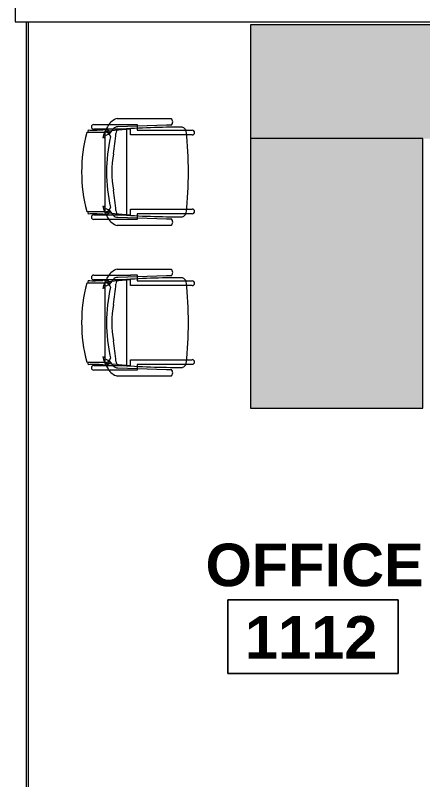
# Model space of a CAD drawing. Header units: inches. Extents: x -1221 to 179, y -822 to 880.
# Drawn here: x -32.6 to 53.4, y 73.6 to 235.1 of the extents above; entities that cross this region are included whole.
import ezdxf

# ---------------------------------------------------------------- set-up
doc = ezdxf.new("R2010")
doc.units = ezdxf.units.IN
doc.header["$MEASUREMENT"] = 0
for name, color, linetype, lineweight in [('X1$0$A-AREA-IDEN', 2, 'Continuous', 9), ('X1$0$A-DETL', 90, 'Continuous', 9), ('X1$0$A-DETL-GENF', 92, 'Continuous', 9), ('X1$0$A-WALL', 113, 'Continuous', 9), ('X1$0$I-FURN', 30, 'Continuous', 9), ('X1$0$I-WALL', 2, 'Continuous', 9)]:
    doc.layers.add(name, color=color, linetype=linetype, lineweight=lineweight)
doc.styles.add('X1$0$Swis721 Lt BT_B', font='', dxfattribs={"height": 9})
doc.styles.get('X1$0$Swis721 Lt BT_B').set_extended_font_data('Swis721 Lt BT', bold=True)

# ---------------------------------------------------------------- blocks, each defined once
blk = doc.blocks.new('X1$0$F-Haworth_Chair_X99-Seminar - X99 Seminar Chair with Glides-V31-FIRST FLOOR POWER _ SIGNAL')
at = {"layer": 'X1$0$I-FURN'}
for p, q in [((-8.82, 9.44), (-8.82, 10.78)), ((-7.83, 10.78), (-7.83, 9.57)), ((7.83, 9.57), (7.83, 10.78)), ((8.82, 10.78), (8.82, 9.44)), ((-8.82, -0.89), (-8.82, 9.44)), ((-7.83, 9.57), (-7.83, -2.27)), ((7.83, -2.27), (7.83, 9.57)), ((8.82, 9.44), (8.82, -0.89)), ((-11.32, 5.48), (-11.3, 6.32)), ((-11.32, -5.06), (-11.32, 5.48)), ((-9.92, 6.36), (-9.92, 5.36)), ((-9.92, 5.36), (-9.57, -4.97)), ((9.57, -4.97), (9.92, 5.36)), ((9.92, 5.36), (9.92, 6.36)), ((11.3, 6.32), (11.32, 5.48)), ((11.32, 5.48), (11.32, -5.06)), ((-10.07, -0.89), (-9.71, -0.89)), ((-10.07, -2.27), (-10.07, -0.89)), ((-9.71, -0.89), (-9.2, -0.89)), ((-9.2, -0.89), (-8.82, -0.89)), ((8.82, -0.89), (9.2, -0.89)), ((9.2, -0.89), (9.71, -0.89)), ((9.71, -0.89), (10.07, -0.89)), ((10.07, -0.89), (10.07, -2.27)), ((-10.04, -2.27), (-10.07, -2.27)), ((-10.04, -4.99), (-10.04, -2.27)), ((-9.07, -3.12), (-4.34, -3.12)), ((-9.07, -3.2), (-9.07, -3.12)), ((-8.9, -4.8), (-9.07, -3.2)), ((-9.04, -2.27), (-9.04, -3.12)), ((-7.83, -2.27), (-9.04, -2.27)), ((-9.04, -3.12), (-9.04, -3.43)), ((-4.33, -3.12), (9.07, -3.12)), ((9.04, -2.27), (7.83, -2.27)), ((9.07, -3.2), (8.9, -4.8)), ((9.04, -3.12), (9.04, -2.27)), ((9.04, -3.43), (9.04, -3.12)), ((9.07, -3.12), (9.07, -3.2)), ((10.04, -2.27), (10.04, -4.99)), ((10.07, -2.27), (10.04, -2.27)), ((-9.04, -3.43), (-9.04, -3.62)), ((-9.04, -3.62), (-9.04, -5.99)), ((9.04, -3.62), (9.04, -3.43)), ((9.04, -5.99), (9.04, -3.62)), ((-10.04, -6.81), (-10.04, -5)), ((-9.13, -5.92), (-8.07, -6.77)), ((-9.04, -5.99), (-9.04, -7.4)), ((-8.88, -4.99), (-8.89, -4.91)), ((-8.75, -6.22), (-8.88, -4.99)), ((-8.68, -6.87), (-8.75, -6.22)), ((8.07, -6.77), (9.13, -5.92)), ((8.75, -6.22), (8.68, -6.87)), ((8.88, -4.99), (8.75, -6.22)), ((8.89, -4.91), (8.88, -4.99)), ((9.04, -7.4), (9.04, -5.99)), ((10.04, -5), (10.04, -6.81)), ((-10.04, -10.02), (-10.04, -6.81)), ((-9.04, -7.4), (-9.04, -10.02)), ((-8.62, -7.42), (-8.68, -6.87)), ((-8.6, -7.6), (-8.62, -7.43)), ((-8.61, -6.81), (-8.23, -6.95)), ((-8.49, -7.6), (-8.56, -7.6)), ((-8.42, -7.57), (-8.34, -11.37)), ((-8.34, -11.52), (-8.42, -7.57)), ((-7.65, -7.6), (-8.4, -7.6)), ((-8.03, -6.81), (-7.95, -6.87)), ((7.65, -7.6), (-7.65, -7.6)), ((-7.18, -7.99), (-7.21, -8.13)), ((7.21, -8.13), (7.18, -7.99)), ((8.4, -7.6), (7.65, -7.6)), ((7.95, -6.87), (8.03, -6.81)), ((8.23, -6.95), (8.61, -6.81)), ((8.34, -11.37), (8.42, -7.57)), ((8.42, -7.57), (8.34, -11.52)), ((8.56, -7.6), (8.49, -7.6)), ((8.62, -7.43), (8.6, -7.6)), ((8.68, -6.87), (8.62, -7.42)), ((9.04, -10.02), (9.04, -7.4)), ((10.04, -6.81), (10.04, -10.02))]:
    blk.add_line(p, q, dxfattribs=at)
for centre, radius, start, end in [((-8.32, 10.78), 0.495, 0, 180), ((0, -75.01), 84.96, 84.1475, 95.8525), ((8.32, 10.78), 0.495, 0, 180), ((-8.21, 8.28), 1.31, 110.0433, 159.9567), ((144.06, 7.32), 153.52, 179.4749, 184.5213), ((8.21, 8.28), 1.31, 20.0433, 69.9567), ((-144.06, 7.32), 153.52, 355.4787, 0.5251), ((-10.58, 5.68), 0.956, 45.8901, 138.1099), ((10.58, 5.68), 0.956, 41.8901, 134.1099), ((-8.24, -4.59), 0.763, 194.2338, 275.7662), ((8.24, -4.59), 0.763, 264.2338, 345.7662), ((-7.87, -3.92), 3.63, 198.1789, 238.0478), ((-8.18, -4.9), 1.39, 182.8013, 227.1078), ((-11.32, -48.08), 42.84, 79.9767, 85.7699), ((0, 15.97), 22.19, 259.9767, 280.0233), ((11.32, -48.08), 42.84, 94.2301, 100.0233), ((8.18, -4.9), 1.39, 312.8922, 357.1987), ((7.87, -3.92), 3.63, 301.9522, 341.8211), ((-4.71, 1.15), 9.61, 238.0478, 243.9964), ((-5.2, -7.86), 3.74, 170.0936, 184.0143), ((-4.71, 1.15), 9.61, 243.9964, 246.4906), ((-8.28, -7.33), 0.613, 122.5427, 170.0936), ((-4.71, 1.15), 9.61, 246.6393, 247.073), ((-7.37, -7.55), 1.05, 95.9554, 181.1786), ((-7.37, -7.55), 1.05, 145.2002, 181.1786), ((-4.71, 1.15), 9.61, 247.2631, 254.9334), ((-6.55, -6.76), 1.38, 185.0878, 212.4248), ((-6.55, -6.76), 1.38, 214.0187, 242.9497), ((0, 26.49), 33.83, 257.2285, 282.7715), ((6.55, -6.76), 1.38, 297.0503, 325.9813), ((4.71, 1.15), 9.61, 285.0666, 292.7369), ((7.37, -7.55), 1.05, 358.8214, 84.0446), ((6.55, -6.76), 1.38, 327.5752, 354.9122), ((7.37, -7.55), 1.05, 358.8214, 34.7998), ((4.71, 1.15), 9.61, 292.927, 293.3607), ((4.71, 1.15), 9.61, 293.5094, 296.0036), ((8.28, -7.33), 0.613, 9.9064, 57.4573), ((5.2, -7.86), 3.74, 355.9857, 9.9064), ((4.71, 1.15), 9.61, 296.0036, 301.9522), ((-36.06, -10.03), 27.2, 357.4882, 4.0143), ((36.06, -10.03), 27.2, 175.9857, 182.5118), ((-9.54, -10.02), 0.498, 180, 0), ((0, 20.73), 33.17, 254.4478, 255.4234), ((0, 20.73), 33.17, 284.5766, 285.5522), ((9.54, -10.02), 0.498, 180, 0), ((0, 20.29), 32.89, 255.304, 284.6925)]:
    blk.add_arc(centre, radius, start, end, dxfattribs=at)
blk = doc.blocks.new('X1$0$F-Haworth_Chair_X99-Seminar - X99 Seminar Chair with Glides-V32-FIRST FLOOR POWER _ SIGNAL')
at = {"layer": 'X1$0$I-FURN'}
for p, q in [((-8.82, 9.44), (-8.82, 10.78)), ((-7.83, 10.78), (-7.83, 9.57)), ((7.83, 9.57), (7.83, 10.78)), ((8.82, 10.78), (8.82, 9.44)), ((-8.82, -0.89), (-8.82, 9.44)), ((-7.83, 9.57), (-7.83, -2.27)), ((7.83, -2.27), (7.83, 9.57)), ((8.82, 9.44), (8.82, -0.89)), ((-11.32, 5.48), (-11.3, 6.32)), ((-11.32, -5.06), (-11.32, 5.48)), ((-9.92, 6.36), (-9.92, 5.36)), ((-9.92, 5.36), (-9.57, -4.97)), ((9.57, -4.97), (9.92, 5.36)), ((9.92, 5.36), (9.92, 6.36)), ((11.3, 6.32), (11.32, 5.48)), ((11.32, 5.48), (11.32, -5.06)), ((-10.07, -0.89), (-9.71, -0.89)), ((-10.07, -2.27), (-10.07, -0.89)), ((-9.71, -0.89), (-9.2, -0.89)), ((-9.2, -0.89), (-8.82, -0.89)), ((8.82, -0.89), (9.2, -0.89)), ((9.2, -0.89), (9.71, -0.89)), ((9.71, -0.89), (10.07, -0.89)), ((10.07, -0.89), (10.07, -2.27)), ((-10.04, -2.27), (-10.07, -2.27)), ((-10.04, -4.99), (-10.04, -2.27)), ((-9.07, -3.12), (9.07, -3.12)), ((-9.07, -3.2), (-9.07, -3.12)), ((-8.9, -4.8), (-9.07, -3.2)), ((-9.04, -2.27), (-9.04, -3.12)), ((-7.83, -2.27), (-9.04, -2.27)), ((-9.04, -3.12), (-9.04, -3.43)), ((9.04, -2.27), (7.83, -2.27)), ((9.07, -3.2), (8.9, -4.8)), ((9.04, -3.12), (9.04, -2.27)), ((9.04, -3.43), (9.04, -3.12)), ((9.07, -3.12), (9.07, -3.2)), ((10.04, -2.27), (10.04, -4.99)), ((10.07, -2.27), (10.04, -2.27)), ((-9.04, -3.43), (-9.04, -3.62)), ((-9.04, -3.62), (-9.04, -5.99)), ((9.04, -3.62), (9.04, -3.43)), ((9.04, -5.99), (9.04, -3.62)), ((-10.04, -6.81), (-10.04, -5)), ((-9.13, -5.92), (-8.07, -6.77)), ((-9.04, -5.99), (-9.04, -7.4)), ((-8.88, -4.99), (-8.89, -4.91)), ((-8.75, -6.22), (-8.88, -4.99)), ((-8.68, -6.87), (-8.75, -6.22)), ((8.07, -6.77), (9.13, -5.92)), ((8.75, -6.22), (8.68, -6.87)), ((8.88, -4.99), (8.75, -6.22)), ((8.89, -4.91), (8.88, -4.99)), ((9.04, -7.4), (9.04, -5.99)), ((10.04, -5), (10.04, -6.81)), ((-10.04, -10.02), (-10.04, -6.81)), ((-9.04, -7.4), (-9.04, -10.02)), ((-8.62, -7.42), (-8.68, -6.87)), ((-8.6, -7.6), (-8.62, -7.43)), ((-8.61, -6.81), (-8.23, -6.95)), ((-8.49, -7.6), (-8.56, -7.6)), ((-8.42, -7.57), (-8.34, -11.37)), ((-8.34, -11.52), (-8.42, -7.57)), ((-7.65, -7.6), (-8.4, -7.6)), ((-8.03, -6.81), (-7.95, -6.87)), ((7.65, -7.6), (-7.65, -7.6)), ((-7.18, -7.99), (-7.21, -8.13)), ((7.21, -8.13), (7.18, -7.99)), ((8.4, -7.6), (7.65, -7.6)), ((7.95, -6.87), (8.03, -6.81)), ((8.23, -6.95), (8.61, -6.81)), ((8.34, -11.37), (8.42, -7.57)), ((8.42, -7.57), (8.34, -11.52)), ((8.56, -7.6), (8.49, -7.6)), ((8.62, -7.43), (8.6, -7.6)), ((8.68, -6.87), (8.62, -7.42)), ((9.04, -10.02), (9.04, -7.4)), ((10.04, -6.81), (10.04, -10.02))]:
    blk.add_line(p, q, dxfattribs=at)
for centre, radius, start, end in [((-8.32, 10.78), 0.495, 0, 180), ((0, -75.01), 84.96, 84.1475, 95.8525), ((8.32, 10.78), 0.495, 0, 180), ((-8.21, 8.28), 1.31, 110.0433, 159.9567), ((144.06, 7.32), 153.52, 179.4749, 184.5213), ((8.21, 8.28), 1.31, 20.0433, 69.9567), ((-144.06, 7.32), 153.52, 355.4787, 0.5251), ((-10.58, 5.68), 0.956, 45.8901, 138.1099), ((10.58, 5.68), 0.956, 41.8901, 134.1099), ((-8.24, -4.59), 0.763, 194.2338, 275.7662), ((8.24, -4.59), 0.763, 264.2338, 345.7662), ((-7.87, -3.92), 3.63, 198.1789, 238.0478), ((-8.18, -4.9), 1.39, 182.8013, 227.1078), ((-11.32, -48.08), 42.84, 79.9767, 85.7699), ((0, 15.97), 22.19, 259.9767, 280.0233), ((11.32, -48.08), 42.84, 94.2301, 100.0233), ((8.18, -4.9), 1.39, 312.8922, 357.1987), ((7.87, -3.92), 3.63, 301.9522, 341.8211), ((-4.71, 1.15), 9.61, 238.0478, 243.9964), ((-5.2, -7.86), 3.74, 170.0936, 184.0143), ((-4.71, 1.15), 9.61, 243.9964, 246.4906), ((-8.28, -7.33), 0.613, 122.5427, 170.0936), ((-4.71, 1.15), 9.61, 246.6393, 247.073), ((-7.37, -7.55), 1.05, 95.9554, 181.1786), ((-7.37, -7.55), 1.05, 145.2002, 181.1786), ((-4.71, 1.15), 9.61, 247.2631, 254.9334), ((-6.55, -6.76), 1.38, 185.0878, 212.4248), ((-6.55, -6.76), 1.38, 214.0187, 242.9497), ((0, 26.49), 33.83, 257.2285, 282.7715), ((6.55, -6.76), 1.38, 297.0503, 325.9813), ((4.71, 1.15), 9.61, 285.0666, 292.7369), ((7.37, -7.55), 1.05, 358.8214, 84.0446), ((6.55, -6.76), 1.38, 327.5752, 354.9122), ((7.37, -7.55), 1.05, 358.8214, 34.7998), ((4.71, 1.15), 9.61, 292.927, 293.3607), ((4.71, 1.15), 9.61, 293.5094, 296.0036), ((8.28, -7.33), 0.613, 9.9064, 57.4573), ((5.2, -7.86), 3.74, 355.9857, 9.9064), ((4.71, 1.15), 9.61, 296.0036, 301.9522), ((-36.06, -10.03), 27.2, 357.4882, 4.0143), ((36.06, -10.03), 27.2, 175.9857, 182.5118), ((-9.54, -10.02), 0.498, 180, 0), ((0, 20.73), 33.17, 254.4478, 255.4234), ((0, 20.73), 33.17, 284.5766, 285.5522), ((9.54, -10.02), 0.498, 180, 0), ((0, 20.29), 32.89, 255.304, 284.6925)]:
    blk.add_arc(centre, radius, start, end, dxfattribs=at)
blk = doc.blocks.new('X1$0$Room Tag - Room Name and Number-3379422-FIRST FLOOR POWER _ SIGNAL')
at = {"layer": 'X1$0$A-AREA-IDEN'}
for p, q in [((-0.1881, -0.1636), (-0.1881, -0.0018)), ((-0.1881, -0.0018), (0.1869, -0.0018)), ((0.1869, -0.0018), (-0.1881, -0.0018)), ((-0.1881, -0.0018), (-0.1881, -0.1636)), ((0.1869, -0.0018), (0.1869, -0.1636)), ((0.1869, -0.1636), (0.1869, -0.0018)), ((0.1869, -0.1636), (-0.1881, -0.1636)), ((-0.1881, -0.1636), (0.1869, -0.1636))]:
    blk.add_line(p, q, dxfattribs=at)
blk = doc.blocks.new('X1')
at = {"layer": 'X1$0$A-DETL-GENF'}
for points in [[(47.39, 209.07), (101.06, 209.07), (101.06, 233.07), (17.06, 233.07), (17.06, 209.07)], [(17.06, 152.07), (53.43, 152.07), (53.43, 209.07), (17.06, 209.07), (17.06, 160.72)]]:
    blk.add_hatch(color=7, dxfattribs=at).paths.add_polyline_path(points, flags=0)
at = {"layer": 'X1$0$A-DETL', "lineweight": 13}
for p, q in [((101.06, 233.07), (17.06, 233.07)), ((17.06, 233.07), (17.06, 209.07)), ((53.43, 209.07), (17.06, 209.07)), ((17.06, 209.07), (17.06, 152.07)), ((53.43, 152.07), (53.43, 209.07)), ((17.06, 152.07), (53.43, 152.07))]:
    blk.add_line(p, q, dxfattribs=at)
at = {"layer": 'X1$0$A-WALL', "lineweight": 13}
for p, q in [((-32.61, 238.38), (-32.61, 233.76)), ((-32.61, 233.76), (133.07, 233.76))]:
    blk.add_line(p, q, dxfattribs=at)
at = {"layer": 'X1$0$I-WALL', "lineweight": 13}
for p, q in [((-30.3, 233.76), (-30.3, 59.61)), ((-29.8, 59.61), (-29.8, 233.76))]:
    blk.add_line(p, q, dxfattribs=at)
at = {"layer": 'X1$0$A-AREA-IDEN', "xscale": 95.99999999999994, "yscale": 95.99999999999994, "zscale": 95.99999999999994}
blk.add_blockref('X1$0$Room Tag - Room Name and Number-3379422-FIRST FLOOR POWER _ SIGNAL', (30.3, 111.74), dxfattribs=at)
at = {"layer": 'X1$0$I-FURN', "rotation": 270.0000000000002}
for name, p in [('X1$0$F-Haworth_Chair_X99-Seminar - X99 Seminar Chair with Glides-V32-FIRST FLOOR POWER _ SIGNAL', (-6.01, 201.99)), ('X1$0$F-Haworth_Chair_X99-Seminar - X99 Seminar Chair with Glides-V31-FIRST FLOOR POWER _ SIGNAL', (-6.01, 170.16))]:
    blk.add_blockref(name, p, dxfattribs=at)
at = {"layer": 'X1$0$A-AREA-IDEN', "char_height": 9, "attachment_point": 1, "style": 'X1$0$Swis721 Lt BT_B'}
for s, insert, width in [('OFFICE', (7.56, 123.46), 54.843), ('1112', (15.89, 108.14), 33.936)]:
    blk.add_mtext(s, dxfattribs=dict(at, insert=insert, width=width))

msp = doc.modelspace()

# ---------------------------------------------------------------- block references
at = {"color": 253}
msp.add_blockref('X1', (0, 0), dxfattribs=at)

doc.saveas('drawing.dxf')
